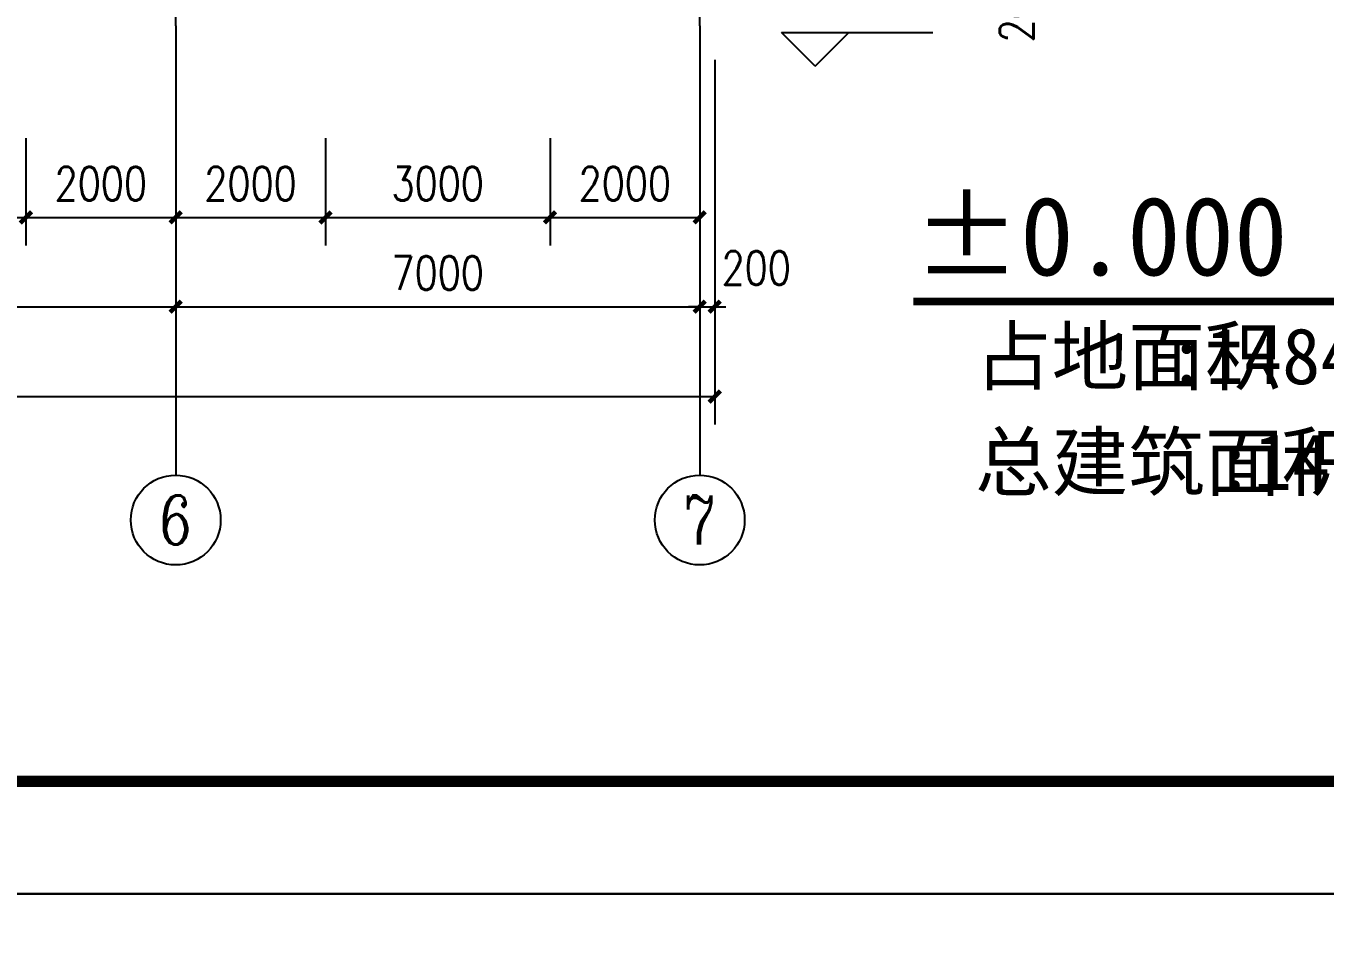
# Model space of a CAD drawing. Extents: x -21908402 to 2004492, y 83987 to 5079726.
# Drawn here: x 1866491 to 1883844, y 335275 to 347578 of the extents above; entities that cross this region are included whole.
import ezdxf
from ezdxf.enums import TextEntityAlignment as Align

# ---------------------------------------------------------------- set-up
doc = ezdxf.new("R2010")
doc.units = 0
doc.header["$LTSCALE"] = 1000
doc.linetypes.add('DOTE', pattern=[2.42, 2, -0.2, 0.02, -0.2])
doc.layers.get('0').update_dxf_attribs({"linetype": 'CONTINUOUS'})
doc.layers.get('DEFPOINTS').update_dxf_attribs({"linetype": 'CONTINUOUS'})
for name, color, linetype in [('AXIS', 3, 'CONTINUOUS'), ('AXIS_TEXT', 7, 'CONTINUOUS'), ('DIM_ELEV', 3, 'CONTINUOUS'), ('DIM_SYMB', 3, 'CONTINUOUS'), ('DOTE', 1, 'DOTE'), ('PUB_DIM', 3, 'CONTINUOUS'), ('PUB_TEXT', 7, 'CONTINUOUS'), ('PUB_TITLE', 4, 'CONTINUOUS')]:
    doc.layers.add(name, color=color, linetype=linetype)
doc.styles.add('_TCH_AXIS', font='complex_.ttf', dxfattribs={"bigfont": 'GBCBIG'})
doc.styles.add('_TCH_DYN', font='')
doc.styles.add('COMPLEX', font='COMPLEX')
doc.styles.add('DIM_FONT', font='simplex.shx', dxfattribs={"width": 0.8})
doc.styles.get('_TCH_DYN').set_extended_font_data('SimSun')
doc.dimstyles.new('DIMN150', dxfattribs={"dimscale": 1.5, "dimtxt": 300, "dimasz": 100, "dimexe": 250, "dimexo": 300, "dimgap": 150, "dimtad": 1, "dimdec": 0, "dimzin": 0, "dimtxsty": 'DIM_FONT', "dimblk": 'ARCHTICK', "dimcen": 0.09, "dimclrt": 7, "dimazin": 3, "dimtfac": 1, "dimtdec": 0, "dimtix": 1, "dimtmove": 0, "dimatfit": 3, "dimtolj": 1, "dimtzin": 0})

# ---------------------------------------------------------------- blocks, each defined once
blk = doc.blocks.new('_ARCHTICK')
at = {"color": 0, "linetype": 'BYBLOCK', "const_width": 0.4}
blk.add_lwpolyline([(-0.5, -0.5), (0.5, 0.5)], dxfattribs=at)
blk = doc.blocks.new('*D315')
at = {"layer": 'DEFPOINTS', "color": 0}
for p in [(1863491, 346528), (1866491, 346528), (1866491, 345021)]:
    blk.add_point(p, dxfattribs=at)
at = {"layer": 'PUB_DIM', "color": 0}
for p, q in [((1863491, 346078), (1863491, 344646)), ((1866491, 346078), (1866491, 344646)), ((1863491, 345021), (1866491, 345021))]:
    blk.add_line(p, q, dxfattribs=at)
at = {"layer": 'PUB_DIM', "color": 0, "xscale": 150, "yscale": 150, "zscale": 150, "rotation": 180}
blk.add_blockref('_ARCHTICK', (1863491, 345021), dxfattribs=at)
at = {"layer": 'PUB_DIM', "color": 0, "xscale": 150, "yscale": 150, "zscale": 150}
blk.add_blockref('_ARCHTICK', (1866491, 345021), dxfattribs=at)
at = {"layer": 'PUB_DIM', "color": 7, "insert": (1864991, 345471), "char_height": 450, "attachment_point": 5, "style": 'DIM_FONT'}
blk.add_mtext('\\A1;3000', dxfattribs=at)
blk = doc.blocks.new('*D316')
at = {"layer": 'DEFPOINTS', "color": 0}
for p in [(1866491, 346528), (1868491, 346528), (1868491, 345021)]:
    blk.add_point(p, dxfattribs=at)
at = {"layer": 'PUB_DIM', "color": 0}
for p, q in [((1866491, 346078), (1866491, 344646)), ((1868491, 346078), (1868491, 344646)), ((1866491, 345021), (1868491, 345021))]:
    blk.add_line(p, q, dxfattribs=at)
at = {"layer": 'PUB_DIM', "color": 0, "xscale": 150, "yscale": 150, "zscale": 150, "rotation": 180}
blk.add_blockref('_ARCHTICK', (1866491, 345021), dxfattribs=at)
at = {"layer": 'PUB_DIM', "color": 0, "xscale": 150, "yscale": 150, "zscale": 150}
blk.add_blockref('_ARCHTICK', (1868491, 345021), dxfattribs=at)
at = {"layer": 'PUB_DIM', "color": 7, "insert": (1867491, 345471), "char_height": 450, "attachment_point": 5, "style": 'DIM_FONT'}
blk.add_mtext('\\A1;2000', dxfattribs=at)
blk = doc.blocks.new('*D317')
at = {"layer": 'DEFPOINTS', "color": 0}
for p in [(1868491, 346528), (1870491, 346528), (1870491, 345021)]:
    blk.add_point(p, dxfattribs=at)
at = {"layer": 'PUB_DIM', "color": 0}
for p, q in [((1868491, 346078), (1868491, 344646)), ((1870491, 346078), (1870491, 344646)), ((1868491, 345021), (1870491, 345021))]:
    blk.add_line(p, q, dxfattribs=at)
at = {"layer": 'PUB_DIM', "color": 0, "xscale": 150, "yscale": 150, "zscale": 150, "rotation": 180}
blk.add_blockref('_ARCHTICK', (1868491, 345021), dxfattribs=at)
at = {"layer": 'PUB_DIM', "color": 0, "xscale": 150, "yscale": 150, "zscale": 150}
blk.add_blockref('_ARCHTICK', (1870491, 345021), dxfattribs=at)
at = {"layer": 'PUB_DIM', "color": 7, "insert": (1869491, 345471), "char_height": 450, "attachment_point": 5, "style": 'DIM_FONT'}
blk.add_mtext('\\A1;2000', dxfattribs=at)
blk = doc.blocks.new('*D318')
at = {"layer": 'DEFPOINTS', "color": 0}
for p in [(1870491, 346528), (1873491, 346528), (1873491, 345021)]:
    blk.add_point(p, dxfattribs=at)
at = {"layer": 'PUB_DIM', "color": 0}
for p, q in [((1870491, 346078), (1870491, 344646)), ((1873491, 346078), (1873491, 344646)), ((1870491, 345021), (1873491, 345021))]:
    blk.add_line(p, q, dxfattribs=at)
at = {"layer": 'PUB_DIM', "color": 0, "xscale": 150, "yscale": 150, "zscale": 150, "rotation": 180}
blk.add_blockref('_ARCHTICK', (1870491, 345021), dxfattribs=at)
at = {"layer": 'PUB_DIM', "color": 0, "xscale": 150, "yscale": 150, "zscale": 150}
blk.add_blockref('_ARCHTICK', (1873491, 345021), dxfattribs=at)
at = {"layer": 'PUB_DIM', "color": 7, "insert": (1871991, 345471), "char_height": 450, "attachment_point": 5, "style": 'DIM_FONT'}
blk.add_mtext('\\A1;3000', dxfattribs=at)
blk = doc.blocks.new('*D319')
at = {"layer": 'DEFPOINTS', "color": 0}
for p in [(1873491, 346528), (1875491, 346528), (1875491, 345021)]:
    blk.add_point(p, dxfattribs=at)
at = {"layer": 'PUB_DIM', "color": 0}
for p, q in [((1873491, 346078), (1873491, 344646)), ((1875491, 346078), (1875491, 344646)), ((1873491, 345021), (1875491, 345021))]:
    blk.add_line(p, q, dxfattribs=at)
at = {"layer": 'PUB_DIM', "color": 0, "xscale": 150, "yscale": 150, "zscale": 150, "rotation": 180}
blk.add_blockref('_ARCHTICK', (1873491, 345021), dxfattribs=at)
at = {"layer": 'PUB_DIM', "color": 0, "xscale": 150, "yscale": 150, "zscale": 150}
blk.add_blockref('_ARCHTICK', (1875491, 345021), dxfattribs=at)
at = {"layer": 'PUB_DIM', "color": 7, "insert": (1874491, 345471), "char_height": 450, "attachment_point": 5, "style": 'DIM_FONT'}
blk.add_mtext('\\A1;2000', dxfattribs=at)
blk = doc.blocks.new('*D365')
at = {"layer": 'AXIS', "color": 0}
for p, q in [((1880241, 348578), (1880241, 348728)), ((1876941, 348578), (1880616, 348578)), ((1880241, 348378), (1880241, 348578)), ((1876941, 348378), (1880616, 348378)), ((1880241, 348378), (1880241, 348228))]:
    blk.add_line(p, q, dxfattribs=at)
at = {"layer": 'DEFPOINTS', "color": 0}
for p in [(1876491, 348578), (1880241, 348578), (1876491, 348378)]:
    blk.add_point(p, dxfattribs=at)
at = {"layer": 'AXIS', "color": 0, "xscale": 150, "yscale": 150, "zscale": 150}
for p, rotation in [((1880241, 348578), 270), ((1880241, 348378), 90)]:
    blk.add_blockref('_ARCHTICK', p, dxfattribs=dict(at, rotation=rotation))
at = {"layer": 'AXIS', "color": 7, "insert": (1879723, 347823), "char_height": 450, "attachment_point": 5, "rotation": 90, "style": 'DIM_FONT'}
blk.add_mtext('\\A1;200', dxfattribs=at)
blk = doc.blocks.new('*D388')
at = {"layer": 'AXIS', "color": 0}
for p, q in [((1861491, 347128), (1861491, 343453)), ((1868491, 347128), (1868491, 343453)), ((1861491, 343828), (1868491, 343828))]:
    blk.add_line(p, q, dxfattribs=at)
at = {"layer": 'DEFPOINTS', "color": 0}
for p in [(1861491, 347578), (1868491, 347578), (1868491, 343828)]:
    blk.add_point(p, dxfattribs=at)
at = {"layer": 'AXIS', "color": 0, "xscale": 150, "yscale": 150, "zscale": 150, "rotation": 180}
blk.add_blockref('_ARCHTICK', (1861491, 343828), dxfattribs=at)
at = {"layer": 'AXIS', "color": 0, "xscale": 150, "yscale": 150, "zscale": 150}
blk.add_blockref('_ARCHTICK', (1868491, 343828), dxfattribs=at)
at = {"layer": 'AXIS', "color": 7, "insert": (1864991, 344278), "char_height": 450, "attachment_point": 5, "style": 'DIM_FONT'}
blk.add_mtext('\\A1;7000', dxfattribs=at)
blk = doc.blocks.new('*D389')
at = {"layer": 'AXIS', "color": 0}
for p, q in [((1868491, 347128), (1868491, 343453)), ((1875491, 347128), (1875491, 343453)), ((1868491, 343828), (1875491, 343828))]:
    blk.add_line(p, q, dxfattribs=at)
at = {"layer": 'DEFPOINTS', "color": 0}
for p in [(1868491, 347578), (1875491, 347578), (1875491, 343828)]:
    blk.add_point(p, dxfattribs=at)
at = {"layer": 'AXIS', "color": 0, "xscale": 150, "yscale": 150, "zscale": 150, "rotation": 180}
blk.add_blockref('_ARCHTICK', (1868491, 343828), dxfattribs=at)
at = {"layer": 'AXIS', "color": 0, "xscale": 150, "yscale": 150, "zscale": 150}
blk.add_blockref('_ARCHTICK', (1875491, 343828), dxfattribs=at)
at = {"layer": 'AXIS', "color": 7, "insert": (1871991, 344278), "char_height": 450, "attachment_point": 5, "style": 'DIM_FONT'}
blk.add_mtext('\\A1;7000', dxfattribs=at)
blk = doc.blocks.new('*D390')
at = {"layer": 'AXIS', "color": 0}
for p, q in [((1875491, 347128), (1875491, 343453)), ((1875691, 347128), (1875691, 343453)), ((1875491, 343828), (1875341, 343828)), ((1875491, 343828), (1875691, 343828)), ((1875691, 343828), (1875841, 343828))]:
    blk.add_line(p, q, dxfattribs=at)
at = {"layer": 'DEFPOINTS', "color": 0}
for p in [(1875491, 347578), (1875691, 347578), (1875691, 343828)]:
    blk.add_point(p, dxfattribs=at)
at = {"layer": 'AXIS', "color": 0, "xscale": 150, "yscale": 150, "zscale": 150}
blk.add_blockref('_ARCHTICK', (1875491, 343828), dxfattribs=at)
at = {"layer": 'AXIS', "color": 0, "xscale": 150, "yscale": 150, "zscale": 150, "rotation": 180}
blk.add_blockref('_ARCHTICK', (1875691, 343828), dxfattribs=at)
at = {"layer": 'AXIS', "color": 7, "insert": (1876246, 344346), "char_height": 450, "attachment_point": 5, "style": 'DIM_FONT'}
blk.add_mtext('\\A1;200', dxfattribs=at)
blk = doc.blocks.new('*D391')
at = {"layer": 'AXIS', "color": 0}
for p, q in [((1833291, 347128), (1833291, 342253)), ((1875691, 347128), (1875691, 342253)), ((1833291, 342628), (1875691, 342628))]:
    blk.add_line(p, q, dxfattribs=at)
at = {"layer": 'DEFPOINTS', "color": 0}
for p in [(1833291, 347578), (1875691, 347578), (1875691, 342628)]:
    blk.add_point(p, dxfattribs=at)
at = {"layer": 'AXIS', "color": 0, "xscale": 150, "yscale": 150, "zscale": 150, "rotation": 180}
blk.add_blockref('_ARCHTICK', (1833291, 342628), dxfattribs=at)
at = {"layer": 'AXIS', "color": 0, "xscale": 150, "yscale": 150, "zscale": 150}
blk.add_blockref('_ARCHTICK', (1875691, 342628), dxfattribs=at)
at = {"layer": 'AXIS', "color": 7, "insert": (1854491, 343078), "char_height": 450, "attachment_point": 5, "style": 'DIM_FONT'}
blk.add_mtext('\\A1;42400', dxfattribs=at)
blk = doc.blocks.new('_AXISO')
blk.add_circle((0, 0), 0.5)
at = {"layer": 'AXIS_TEXT', "style": 'COMPLEX', "width": 1.041667}
blk.add_attdef('A', text='', height=0.56, dxfattribs=at).set_placement((-0.25, -0.28), (0.25, -0.28), align=Align.FIT)

msp = doc.modelspace()

# ---------------------------------------------------------------- linework, layer by layer
at = {"layer": 'AXIS'}
for p, q in [((1868491, 347578.4), (1868491, 341578.4)), ((1875491, 347578.4), (1875491, 341578.4))]:
    msp.add_line(p, q, dxfattribs=at)
at = {"layer": 'DIM_ELEV'}
for p, q in [((1877033.6, 347041.1), (1876583.6, 347491.1)), ((1876583.6, 347491.1), (1878603.3, 347491.1)), ((1877033.6, 347041.1), (1877483.6, 347491.1))]:
    msp.add_line(p, q, dxfattribs=at)
at = {"layer": 'DIM_SYMB', "const_width": 105}
msp.add_lwpolyline([(1878343, 343897.9), (1886703, 343897.9)], dxfattribs=at)
at = {"layer": 'DOTE'}
for p, q in [((1868491, 347578.4), (1868491, 384178.4)), ((1875491, 347578.4), (1875491, 384178.4))]:
    msp.add_line(p, q, dxfattribs=at)
at = {"layer": 'PUB_TITLE'}
for points in [[(1811391.5, 335987.2), (1900491.5, 335987.2), (1900491.5, 398987.2), (1811391.5, 398987.2)], [(1811391.5, 272987.2), (1900491.5, 272987.2), (1900491.5, 335987.2), (1811391.5, 335987.2)]]:
    msp.add_lwpolyline(points, close=True, dxfattribs=at)
at = {"layer": 'PUB_TITLE', "const_width": 150}
msp.add_lwpolyline([(1815141.5, 337487.2), (1898991.5, 337487.2), (1898991.5, 397487.2), (1815141.5, 397487.2)], close=True, dxfattribs=at)

# ---------------------------------------------------------------- block references
at = {"layer": 'AXIS'}
ref = msp.add_blockref('_AXISO', (1868491, 340978.4), dxfattribs=dict(at, xscale=1200, yscale=1200, zscale=1200))
ref.add_attrib('A', '6', dxfattribs={"layer": 'AXIS_TEXT', "height": 657.6, "style": '_TCH_AXIS', "width": 0.699409}).set_placement((1868271.8, 340649.6), (1868710.2, 340649.6), align=Align.FIT)
ref = msp.add_blockref('_AXISO', (1875491, 340978.4), dxfattribs=dict(at, xscale=1200, yscale=1200, zscale=1200))
ref.add_attrib('A', '7', dxfattribs={"layer": 'AXIS_TEXT', "height": 657.6, "style": '_TCH_AXIS', "width": 0.699409}).set_placement((1875271.8, 340649.6), (1875710.2, 340649.6), align=Align.FIT)

# ---------------------------------------------------------------- texts
at = {"layer": 'PUB_TEXT', "style": '_TCH_DYN'}
for s, height, p in [('%%p0.000', 1050, (1878343, 344247.9)), ('占地面积', 750, (1879168.6, 342793.6)), (':1484.0', 750, (1881740, 342793.6)), ('总建筑面积', 750, (1879168.6, 341380.6)), (':1484.0', 750, (1882382.9, 341380.6))]:
    msp.add_text(s, height=height, dxfattribs=at).set_placement(p)

# ---------------------------------------------------------------- dimensions: what is measured, and where the dimension line sits
at = {"layer": 'AXIS'}
for base, p1, p2, angle, picture, middle in [((1880241, 348578.4), (1876491, 348378.4), (1876491, 348578.4), 90, '*D365', (1879723.5, 347823.4)), ((1875691, 343828.4), (1875491, 347578.4), (1875691, 347578.4), 0, '*D390', (1876246, 344345.9))]:
    dim = msp.add_linear_dim(base=base, p1=p1, p2=p2, angle=angle, dimstyle='DIMN150', dxfattribs=at)
    dim.commit()
    dim.dimension.update_dxf_attribs({"geometry": picture, "text_midpoint": middle, "dimtype": 129})
for p1, p2, distance, picture, middle in [((1833291, 347578.4), (1875691, 347578.4), -4950, '*D391', (1854491, 343078.4)), ((1861491, 347578.4), (1868491, 347578.4), -3750, '*D388', (1864991, 344278.4)), ((1868491, 347578.4), (1875491, 347578.4), -3750, '*D389', (1871991, 344278.4))]:
    dim = msp.add_aligned_dim(p1=p1, p2=p2, distance=distance, dimstyle='DIMN150', dxfattribs=at)
    dim.commit()
    dim.dimension.update_dxf_attribs({"geometry": picture, "text_midpoint": middle})
at = {"layer": 'PUB_DIM'}
for p1, p2, picture, middle in [((1863491, 346528.4), (1866491, 346528.4), '*D315', (1864991, 345470.8)), ((1866491, 346528.4), (1868491, 346528.4), '*D316', (1867491, 345470.8)), ((1868491, 346528.4), (1870491, 346528.4), '*D317', (1869491, 345470.8)), ((1870491, 346528.4), (1873491, 346528.4), '*D318', (1871991, 345470.8)), ((1873491, 346528.4), (1875491, 346528.4), '*D319', (1874491, 345470.8))]:
    dim = msp.add_aligned_dim(p1=p1, p2=p2, distance=-1507.6, dimstyle='DIMN150', dxfattribs=at)
    dim.commit()
    dim.dimension.update_dxf_attribs({"geometry": picture, "text_midpoint": middle})

doc.saveas('drawing.dxf')
